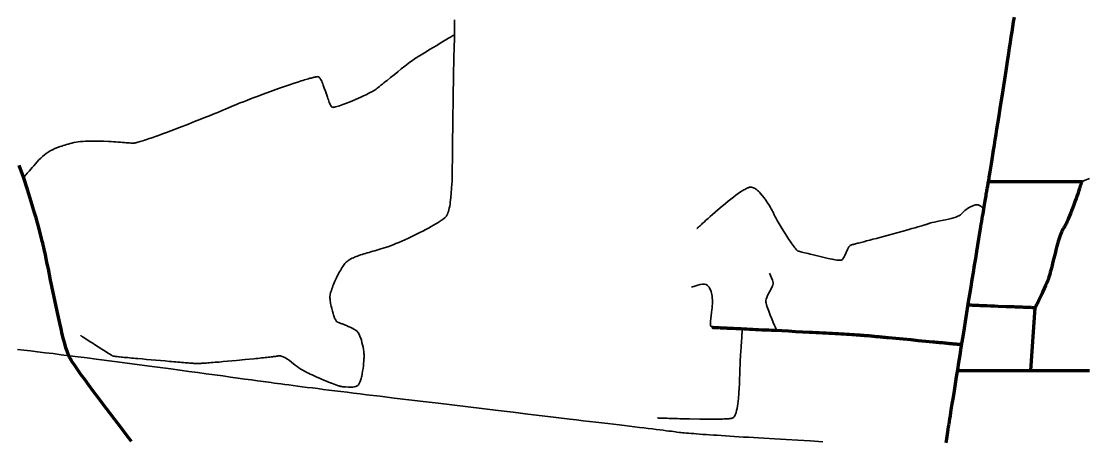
# Model space of a CAD drawing. Header units: inches. Extents: x 23 to 178, y 8 to 179.
# Drawn here: x 128.08 to 177.51, y 79.77 to 99.23 of the extents above; entities that cross this region are included whole.
import ezdxf

# ---------------------------------------------------------------- set-up
doc = ezdxf.new("R2010")
doc.units = ezdxf.units.IN
doc.header["$MEASUREMENT"] = 0
for name, color, linetype in [('Routes 2', 7, 'Continuous'), ('Routes 3', 7, 'Continuous'), ('Routes 4', 7, 'Continuous')]:
    doc.layers.add(name, color=color, linetype=linetype)

msp = doc.modelspace()

# ---------------------------------------------------------------- linework, layer by layer
at = {"layer": 'Routes 2', "color": 7, "lineweight": 106, "true_color": 0xffffff}
for points in [[(174.012, 99.419), (173.979, 99.203), (173.944, 98.979), (173.908, 98.746), (173.871, 98.505), (173.833, 98.257), (173.794, 98.003), (173.754, 97.743), (173.713, 97.479), (173.63, 96.94), (173.459, 95.842), (173.373, 95.295), (173.289, 94.758), (173.248, 94.496), (173.207, 94.238), (173.168, 93.986), (173.129, 93.74), (173.091, 93.501), (173.054, 93.271), (173.019, 93.049), (172.985, 92.837), (172.952, 92.635), (172.921, 92.445), (172.892, 92.266), (172.865, 92.1), (172.852, 92.022), (172.84, 91.948), (172.828, 91.877), (172.817, 91.81), (172.806, 91.747), (172.796, 91.687), (172.786, 91.632), (172.777, 91.58), (172.769, 91.533), (172.761, 91.49), (172.753, 91.448), (172.745, 91.401), (172.736, 91.347), (172.725, 91.289), (172.714, 91.225), (172.703, 91.156), (172.69, 91.082), (172.677, 91.003), (172.662, 90.919), (172.647, 90.83), (172.632, 90.737), (172.615, 90.64), (172.598, 90.538), (172.581, 90.431), (172.562, 90.321), (172.543, 90.207), (172.524, 90.089), (172.504, 89.967), (172.483, 89.841), (172.462, 89.712), (172.418, 89.445), (172.372, 89.164), (172.324, 88.873), (172.275, 88.57), (172.224, 88.259), (172.172, 87.938), (172.119, 87.61), (172.064, 87.276), (172.009, 86.936), (171.953, 86.591), (171.897, 86.243), (171.783, 85.539), (171.669, 84.832), (171.557, 84.13), (171.501, 83.784), (171.446, 83.441), (171.392, 83.104), (171.339, 82.773), (171.287, 82.449), (171.237, 82.133), (171.188, 81.826), (171.141, 81.529), (171.095, 81.243), (171.052, 80.969), (171.031, 80.837), (171.01, 80.708), (170.99, 80.583), (170.971, 80.462), (170.953, 80.344), (170.935, 80.23), (170.917, 80.12), (170.901, 80.014), (170.885, 79.912), (170.869, 79.814), (170.855, 79.721)], [(133.178, 79.774), (132.961, 80.057), (132.738, 80.349), (131.828, 81.543), (131.609, 81.835), (131.397, 82.118), (131.196, 82.389), (131.008, 82.647), (130.835, 82.887), (130.68, 83.107), (130.545, 83.303), (130.432, 83.475), (130.384, 83.549), (130.343, 83.617), (130.309, 83.676), (130.282, 83.728), (130.238, 83.83), (130.19, 83.963), (130.139, 84.124), (130.086, 84.312), (130.03, 84.523), (129.972, 84.754), (129.912, 85.001), (129.851, 85.263), (129.728, 85.817), (129.488, 86.965), (129.431, 87.244), (129.376, 87.512), (129.325, 87.768), (129.276, 88.009), (129.231, 88.232), (129.189, 88.433), (129.152, 88.61), (129.12, 88.761), (129.093, 88.88), (129.071, 88.967), (129.047, 89.056), (129.016, 89.174), (128.977, 89.32), (128.931, 89.491), (128.879, 89.684), (128.82, 89.897), (128.755, 90.128), (128.685, 90.373), (128.61, 90.63), (128.53, 90.897), (128.358, 91.45), (128.174, 92.01), (127.979, 92.559)]]:
    msp.add_lwpolyline(points, dxfattribs=at)
at = {"layer": 'Routes 3', "color": 7, "lineweight": 70, "true_color": 0xffffff}
for points in [[(172.816, 91.809), (172.818, 91.809), (172.821, 91.809), (172.827, 91.809), (172.836, 91.809), (172.846, 91.809), (172.859, 91.809), (172.874, 91.809), (172.891, 91.809), (172.911, 91.809), (172.932, 91.809), (172.981, 91.809), (173.037, 91.809), (173.1, 91.809), (173.17, 91.809), (173.247, 91.809), (173.33, 91.809), (173.418, 91.809), (173.512, 91.809), (173.61, 91.809), (173.713, 91.809), (173.82, 91.809), (173.931, 91.809), (174.045, 91.809), (174.162, 91.809), (174.281, 91.809), (174.527, 91.809), (174.777, 91.809), (175.283, 91.809), (175.532, 91.809), (175.654, 91.809), (175.774, 91.809), (175.892, 91.809), (176.007, 91.809), (176.118, 91.809), (176.226, 91.809), (176.33, 91.809), (176.429, 91.809), (176.524, 91.809), (176.613, 91.809), (176.697, 91.809), (176.775, 91.809), (176.846, 91.809), (176.911, 91.809), (176.969, 91.809), (177.019, 91.809), (177.041, 91.809), (177.061, 91.809), (177.079, 91.809), (177.095, 91.809), (177.109, 91.809), (177.12, 91.809), (177.13, 91.809), (177.137, 91.809), (177.141, 91.809), (177.143, 91.809), (177.143, 91.808), (177.142, 91.803), (177.139, 91.794), (177.135, 91.781), (177.129, 91.765), (177.123, 91.745), (177.116, 91.723), (177.107, 91.697), (177.098, 91.668), (177.088, 91.636), (177.076, 91.602), (177.064, 91.565), (177.051, 91.526), (177.037, 91.484), (177.023, 91.44), (176.991, 91.347), (176.957, 91.247), (176.921, 91.142), (176.883, 91.032), (176.843, 90.918), (176.759, 90.686), (176.671, 90.453), (176.627, 90.34), (176.583, 90.23), (176.54, 90.124), (176.497, 90.024), (176.455, 89.931), (176.434, 89.887), (176.414, 89.846), (176.395, 89.806), (176.375, 89.769), (176.357, 89.735), (176.338, 89.703), (176.321, 89.674), (176.304, 89.648), (176.271, 89.599), (176.254, 89.571), (176.238, 89.54), (176.222, 89.508), (176.206, 89.473), (176.175, 89.399), (176.144, 89.317), (176.113, 89.228), (176.083, 89.134), (176.053, 89.035), (176.024, 88.932), (175.994, 88.824), (175.966, 88.715), (175.909, 88.489), (175.853, 88.26), (175.798, 88.034), (175.771, 87.923), (175.744, 87.816), (175.717, 87.712), (175.691, 87.612), (175.664, 87.516), (175.637, 87.427), (175.611, 87.344), (175.584, 87.267), (175.558, 87.199), (175.531, 87.132), (175.473, 86.996), (175.413, 86.86), (175.352, 86.726), (175.291, 86.596), (175.232, 86.472), (175.204, 86.413), (175.176, 86.357), (175.149, 86.303), (175.124, 86.252), (175.1, 86.205), (175.078, 86.161), (175.058, 86.121), (175.039, 86.085), (175.023, 86.053), (175.009, 86.026), (174.998, 86.004), (174.989, 85.987), (174.983, 85.976), (174.98, 85.971), (174.98, 85.97), (174.975, 85.97), (174.963, 85.971), (174.945, 85.971), (174.921, 85.972), (174.89, 85.973), (174.854, 85.975), (174.813, 85.976), (174.766, 85.978), (174.715, 85.98), (174.659, 85.982), (174.599, 85.985), (174.535, 85.987), (174.467, 85.99), (174.395, 85.993), (174.321, 85.996), (174.244, 85.999), (174.164, 86.002), (174.081, 86.005), (173.997, 86.008), (173.823, 86.015), (173.644, 86.022), (173.281, 86.036), (173.101, 86.043), (172.924, 86.05), (172.755, 86.056), (172.673, 86.059), (172.593, 86.062), (172.516, 86.065), (172.442, 86.068), (172.372, 86.071), (172.304, 86.074), (172.241, 86.076), (172.182, 86.078), (172.127, 86.081), (172.076, 86.083), (172.031, 86.084), (171.99, 86.086), (171.955, 86.087), (171.926, 86.088), (171.903, 86.089), (171.886, 86.09), (171.876, 86.09), (171.872, 86.09)], [(174.98, 85.97), (174.773, 83.068)], [(160.041, 85.067), (160.042, 85.067), (160.045, 85.067), (160.051, 85.066), (160.059, 85.066), (160.068, 85.066), (160.08, 85.065), (160.094, 85.064), (160.11, 85.064), (160.128, 85.063), (160.148, 85.062), (160.17, 85.061), (160.194, 85.06), (160.22, 85.059), (160.247, 85.057), (160.277, 85.056), (160.308, 85.055), (160.34, 85.053), (160.375, 85.051), (160.411, 85.05), (160.449, 85.048), (160.489, 85.046), (160.53, 85.044), (160.572, 85.042), (160.617, 85.04), (160.662, 85.038), (160.709, 85.036), (160.758, 85.033), (160.808, 85.031), (160.912, 85.026), (161.021, 85.021), (161.135, 85.016), (161.254, 85.01), (161.377, 85.004), (161.504, 84.998), (161.635, 84.992), (161.77, 84.985), (161.909, 84.979), (162.05, 84.972), (162.195, 84.965), (162.342, 84.957), (162.491, 84.95), (162.643, 84.943), (162.796, 84.935), (162.951, 84.927), (163.265, 84.912), (163.583, 84.896), (163.902, 84.879), (164.22, 84.863), (164.536, 84.846), (164.692, 84.838), (164.847, 84.83), (165, 84.822), (165.152, 84.813), (165.301, 84.805), (165.447, 84.797), (165.591, 84.789), (165.732, 84.781), (165.87, 84.773), (166.004, 84.765), (166.135, 84.758), (166.261, 84.75), (166.384, 84.743), (166.502, 84.735), (166.615, 84.728), (166.723, 84.721), (166.826, 84.714), (166.876, 84.711), (166.924, 84.708), (166.97, 84.704), (167.015, 84.701), (167.059, 84.698), (167.101, 84.695), (167.142, 84.692), (167.18, 84.689), (167.218, 84.686), (167.253, 84.683), (167.287, 84.68), (167.32, 84.677), (167.35, 84.674), (167.379, 84.672), (167.436, 84.666), (167.495, 84.661), (167.557, 84.655), (167.621, 84.649), (167.688, 84.642), (167.756, 84.636), (167.827, 84.629), (167.9, 84.622), (167.974, 84.615), (168.05, 84.608), (168.128, 84.601), (168.207, 84.593), (168.369, 84.578), (168.535, 84.562), (168.705, 84.546), (168.878, 84.529), (169.229, 84.496), (169.58, 84.463), (169.753, 84.446), (169.924, 84.43), (170.091, 84.414), (170.254, 84.399), (170.333, 84.391), (170.411, 84.384), (170.488, 84.376), (170.563, 84.369), (170.636, 84.362), (170.707, 84.356), (170.777, 84.349), (170.844, 84.343), (170.909, 84.336), (170.972, 84.331), (171.032, 84.325), (171.09, 84.319), (171.145, 84.314), (171.197, 84.309), (171.247, 84.304), (171.293, 84.3), (171.337, 84.296), (171.377, 84.292), (171.414, 84.289), (171.448, 84.285), (171.478, 84.283), (171.504, 84.28), (171.527, 84.278), (171.545, 84.276), (171.56, 84.275), (171.571, 84.274), (171.577, 84.273), (171.58, 84.273)], [(171.386, 83.068), (171.403, 83.068), (171.422, 83.068), (171.442, 83.068), (171.463, 83.068), (171.487, 83.068), (171.512, 83.067), (171.567, 83.067), (171.628, 83.067), (171.694, 83.067), (171.766, 83.067), (171.844, 83.067), (171.927, 83.067), (172.014, 83.066), (172.106, 83.066), (172.203, 83.066), (172.304, 83.066), (172.409, 83.066), (172.517, 83.066), (172.629, 83.066), (172.744, 83.066), (172.862, 83.066), (172.983, 83.066), (173.107, 83.066), (173.233, 83.066), (173.361, 83.066), (173.49, 83.066), (173.622, 83.066), (173.888, 83.066), (174.159, 83.066), (174.702, 83.066), (174.972, 83.066), (175.238, 83.066), (175.369, 83.067), (175.499, 83.067), (175.626, 83.067), (175.751, 83.067), (175.874, 83.067), (175.995, 83.067), (176.112, 83.067), (176.227, 83.067), (176.338, 83.067), (176.445, 83.067), (176.549, 83.067), (176.649, 83.067), (176.744, 83.067), (176.836, 83.068), (176.922, 83.068), (177.003, 83.068), (177.08, 83.068), (177.151, 83.068), (177.216, 83.068), (177.275, 83.068), (177.328, 83.068), (177.353, 83.068), (177.375, 83.068), (177.396, 83.068), (177.416, 83.068), (177.433, 83.068), (177.449, 83.068), (177.463, 83.068), (177.476, 83.068), (177.486, 83.068), (177.495, 83.068), (177.502, 83.068), (177.507, 83.068), (177.51, 83.068), (177.511, 83.068)]]:
    msp.add_lwpolyline(points, dxfattribs=at)
at = {"layer": 'Routes 4', "color": 7, "lineweight": 35, "true_color": 0xffffff}
for points in [[(148.124, 99.295), (148.126, 99.063), (148.126, 98.836), (148.125, 98.727), (148.124, 98.621), (148.122, 98.518), (148.12, 98.419), (148.117, 98.326), (148.113, 98.237), (148.112, 98.214), (148.11, 98.189), (148.108, 98.133), (148.106, 98.069), (148.103, 97.997), (148.101, 97.918), (148.099, 97.831), (148.096, 97.738), (148.094, 97.638), (148.091, 97.532), (148.089, 97.421), (148.086, 97.304), (148.084, 97.183), (148.081, 97.056), (148.079, 96.926), (148.076, 96.791), (148.074, 96.653), (148.072, 96.512), (148.069, 96.368), (148.064, 96.074), (148.059, 95.772), (148.055, 95.466), (148.046, 94.855), (148.042, 94.555), (148.04, 94.407), (148.038, 94.262), (148.036, 94.119), (148.035, 93.98), (148.033, 93.843), (148.031, 93.711), (148.03, 93.582), (148.028, 93.458), (148.027, 93.339), (148.026, 93.224), (148.024, 93.116), (148.023, 93.013), (148.022, 92.916), (148.021, 92.826), (148.021, 92.742), (148.02, 92.666), (148.019, 92.598), (148.019, 92.538), (148.019, 92.486), (148.018, 92.463), (148.018, 92.443), (148.018, 92.425), (148.018, 92.409), (148.018, 92.38), (148.018, 92.317), (148.017, 92.247), (148.016, 92.17), (148.014, 92.086), (148.012, 91.997), (148.009, 91.903), (148.005, 91.805), (148, 91.704), (147.988, 91.494), (147.973, 91.281), (147.952, 91.07), (147.941, 90.967), (147.927, 90.866), (147.913, 90.769), (147.897, 90.677), (147.88, 90.589), (147.861, 90.507), (147.841, 90.431), (147.818, 90.363), (147.795, 90.302), (147.782, 90.275), (147.769, 90.251), (147.756, 90.228), (147.742, 90.208), (147.727, 90.19), (147.709, 90.171), (147.687, 90.151), (147.662, 90.129), (147.635, 90.106), (147.604, 90.082), (147.57, 90.057), (147.533, 90.031), (147.494, 90.004), (147.452, 89.976), (147.408, 89.948), (147.361, 89.918), (147.312, 89.888), (147.261, 89.857), (147.153, 89.793), (147.037, 89.728), (146.915, 89.66), (146.788, 89.592), (146.656, 89.523), (146.52, 89.453), (146.241, 89.315), (145.958, 89.182), (145.817, 89.117), (145.677, 89.056), (145.54, 88.997), (145.406, 88.941), (145.277, 88.889), (145.152, 88.841), (145.034, 88.798), (144.977, 88.779), (144.922, 88.76), (144.869, 88.743), (144.818, 88.727), (144.718, 88.697), (144.62, 88.668), (144.525, 88.64), (144.431, 88.613), (144.339, 88.587), (144.25, 88.561), (144.164, 88.536), (144.079, 88.511), (143.997, 88.487), (143.918, 88.462), (143.841, 88.438), (143.768, 88.414), (143.696, 88.39), (143.628, 88.365), (143.562, 88.341), (143.5, 88.315), (143.44, 88.29), (143.383, 88.263), (143.33, 88.236), (143.28, 88.208), (143.232, 88.179), (143.189, 88.149), (143.148, 88.118), (143.111, 88.085), (143.078, 88.051), (143.047, 88.015), (143.015, 87.974), (142.981, 87.927), (142.946, 87.876), (142.911, 87.82), (142.875, 87.761), (142.838, 87.698), (142.801, 87.633), (142.727, 87.494), (142.655, 87.35), (142.586, 87.202), (142.523, 87.055), (142.494, 86.983), (142.468, 86.913), (142.443, 86.844), (142.421, 86.778), (142.402, 86.715), (142.386, 86.655), (142.373, 86.599), (142.363, 86.547), (142.357, 86.499), (142.355, 86.457), (142.356, 86.415), (142.359, 86.37), (142.364, 86.322), (142.37, 86.271), (142.378, 86.218), (142.388, 86.163), (142.411, 86.048), (142.438, 85.932), (142.469, 85.816), (142.502, 85.704), (142.519, 85.651), (142.537, 85.6), (142.555, 85.551), (142.572, 85.506), (142.59, 85.465), (142.607, 85.427), (142.624, 85.394), (142.64, 85.366), (142.656, 85.342), (142.671, 85.325), (142.686, 85.313), (142.699, 85.307), (142.717, 85.302), (142.738, 85.294), (142.764, 85.285), (142.794, 85.274), (142.826, 85.263), (142.862, 85.25), (142.9, 85.235), (142.94, 85.22), (143.025, 85.187), (143.115, 85.15), (143.207, 85.111), (143.297, 85.07), (143.383, 85.027), (143.463, 84.985), (143.499, 84.963), (143.532, 84.942), (143.562, 84.921), (143.589, 84.901), (143.612, 84.881), (143.631, 84.859), (143.651, 84.834), (143.67, 84.805), (143.689, 84.772), (143.708, 84.736), (143.726, 84.696), (143.744, 84.654), (143.761, 84.61), (143.778, 84.564), (143.81, 84.465), (143.839, 84.362), (143.865, 84.256), (143.887, 84.15), (143.906, 84.046), (143.92, 83.947), (143.926, 83.9), (143.93, 83.854), (143.933, 83.811), (143.935, 83.771), (143.935, 83.694), (143.933, 83.651), (143.931, 83.604), (143.928, 83.555), (143.924, 83.504), (143.914, 83.394), (143.902, 83.278), (143.886, 83.158), (143.868, 83.038), (143.848, 82.92), (143.825, 82.808), (143.813, 82.754), (143.8, 82.702), (143.787, 82.653), (143.774, 82.607), (143.76, 82.565), (143.746, 82.526), (143.731, 82.491), (143.716, 82.46), (143.7, 82.434), (143.682, 82.411), (143.662, 82.39), (143.641, 82.372), (143.617, 82.356), (143.592, 82.343), (143.566, 82.331), (143.538, 82.322), (143.478, 82.308), (143.415, 82.301), (143.349, 82.298), (143.282, 82.299), (143.214, 82.303), (143.08, 82.312), (143.017, 82.316), (142.957, 82.317), (142.942, 82.318), (142.924, 82.32), (142.903, 82.323), (142.881, 82.328), (142.856, 82.334), (142.829, 82.341), (142.8, 82.349), (142.769, 82.358), (142.703, 82.379), (142.63, 82.404), (142.551, 82.432), (142.467, 82.463), (142.38, 82.497), (142.289, 82.534), (142.196, 82.572), (142.1, 82.612), (141.908, 82.695), (141.717, 82.78), (141.624, 82.822), (141.534, 82.864), (141.447, 82.905), (141.365, 82.944), (141.288, 82.982), (141.216, 83.019), (141.152, 83.052), (141.094, 83.083), (141.068, 83.098), (141.045, 83.111), (141.003, 83.136), (140.963, 83.163), (140.922, 83.191), (140.837, 83.253), (140.751, 83.319), (140.575, 83.457), (140.487, 83.524), (140.399, 83.586), (140.312, 83.641), (140.269, 83.665), (140.227, 83.687), (140.185, 83.706), (140.145, 83.722), (140.105, 83.734), (140.065, 83.742), (140.027, 83.747), (139.99, 83.747), (139.954, 83.742), (139.935, 83.738), (139.91, 83.733), (139.879, 83.728), (139.841, 83.723), (139.798, 83.717), (139.75, 83.71), (139.696, 83.704), (139.637, 83.696), (139.573, 83.689), (139.505, 83.681), (139.433, 83.673), (139.357, 83.665), (139.277, 83.656), (139.193, 83.647), (139.107, 83.638), (139.018, 83.629), (138.926, 83.619), (138.831, 83.61), (138.637, 83.591), (138.436, 83.571), (138.025, 83.533), (137.819, 83.514), (137.615, 83.495), (137.416, 83.478), (137.223, 83.461), (137.13, 83.454), (137.039, 83.446), (136.951, 83.439), (136.866, 83.432), (136.785, 83.426), (136.707, 83.42), (136.632, 83.414), (136.562, 83.409), (136.496, 83.405), (136.434, 83.401), (136.378, 83.397), (136.327, 83.394), (136.281, 83.392), (136.24, 83.39), (136.206, 83.389), (136.178, 83.389), (136.156, 83.389), (136.14, 83.39), (136.119, 83.392), (136.091, 83.394), (136.056, 83.397), (136.015, 83.4), (135.968, 83.404), (135.915, 83.409), (135.856, 83.413), (135.792, 83.419), (135.723, 83.424), (135.65, 83.43), (135.572, 83.437), (135.49, 83.444), (135.405, 83.451), (135.316, 83.458), (135.223, 83.466), (135.128, 83.474), (135.03, 83.482), (134.93, 83.49), (134.725, 83.508), (134.514, 83.526), (134.085, 83.563), (133.871, 83.582), (133.662, 83.6), (133.459, 83.619), (133.361, 83.627), (133.265, 83.636), (133.172, 83.645), (133.082, 83.653), (132.996, 83.662), (132.913, 83.67), (132.834, 83.677), (132.759, 83.685), (132.689, 83.692), (132.624, 83.699), (132.564, 83.705), (132.51, 83.711), (132.461, 83.717), (132.419, 83.722), (132.382, 83.727), (132.353, 83.731), (132.33, 83.735), (132.315, 83.738), (132.299, 83.745), (132.289, 83.751), (132.276, 83.758), (132.26, 83.768), (132.242, 83.779), (132.221, 83.791), (132.199, 83.805), (132.174, 83.821), (132.147, 83.837), (132.088, 83.875), (132.022, 83.916), (131.951, 83.961), (131.876, 84.009), (131.796, 84.06), (131.631, 84.166), (131.462, 84.274), (131.379, 84.328), (131.298, 84.38), (131.221, 84.43), (131.147, 84.477), (131.079, 84.522), (131.016, 84.562), (130.988, 84.581), (130.961, 84.598), (130.936, 84.614), (130.913, 84.629), (130.893, 84.642), (130.875, 84.654), (130.859, 84.664), (130.846, 84.672), (130.835, 84.679), (130.828, 84.684), (130.823, 84.687), (130.821, 84.688)], [(148.126, 98.614), (148.122, 98.611), (148.108, 98.603), (148.087, 98.59), (148.058, 98.573), (148.022, 98.552), (147.979, 98.526), (147.93, 98.497), (147.876, 98.465), (147.816, 98.429), (147.752, 98.391), (147.683, 98.35), (147.611, 98.307), (147.536, 98.262), (147.458, 98.215), (147.297, 98.118), (146.965, 97.918), (146.803, 97.819), (146.724, 97.771), (146.648, 97.725), (146.575, 97.68), (146.506, 97.636), (146.44, 97.596), (146.379, 97.557), (146.321, 97.521), (146.26, 97.48), (146.195, 97.435), (146.126, 97.385), (146.054, 97.333), (145.979, 97.277), (145.902, 97.218), (145.822, 97.156), (145.659, 97.028), (145.493, 96.895), (145.325, 96.76), (145.161, 96.627), (145.002, 96.498), (144.926, 96.437), (144.853, 96.377), (144.782, 96.321), (144.715, 96.268), (144.652, 96.218), (144.593, 96.172), (144.539, 96.13), (144.489, 96.093), (144.445, 96.062), (144.407, 96.035), (144.374, 96.015), (144.339, 95.995), (144.296, 95.972), (144.246, 95.945), (144.188, 95.916), (144.125, 95.884), (144.056, 95.85), (143.983, 95.815), (143.905, 95.778), (143.823, 95.74), (143.652, 95.662), (143.297, 95.508), (143.122, 95.437), (143.038, 95.404), (142.957, 95.373), (142.879, 95.345), (142.806, 95.32), (142.737, 95.298), (142.674, 95.28), (142.618, 95.265), (142.568, 95.255), (142.525, 95.249), (142.491, 95.248), (142.465, 95.252), (142.446, 95.263), (142.428, 95.282), (142.409, 95.308), (142.389, 95.342), (142.369, 95.382), (142.348, 95.428), (142.327, 95.479), (142.305, 95.535), (142.283, 95.595), (142.261, 95.658), (142.238, 95.724), (142.192, 95.862), (142.145, 96.003), (142.096, 96.142), (142.048, 96.275), (142.023, 96.338), (141.999, 96.397), (141.974, 96.452), (141.95, 96.502), (141.925, 96.546), (141.901, 96.585), (141.876, 96.617), (141.852, 96.642), (141.828, 96.659), (141.804, 96.667), (141.787, 96.668), (141.765, 96.667), (141.738, 96.664), (141.707, 96.659), (141.671, 96.652), (141.631, 96.643), (141.586, 96.633), (141.538, 96.62), (141.486, 96.606), (141.43, 96.591), (141.37, 96.574), (141.307, 96.555), (141.241, 96.535), (141.172, 96.514), (141.1, 96.492), (141.025, 96.468), (140.869, 96.417), (140.703, 96.363), (140.53, 96.304), (140.351, 96.243), (140.167, 96.179), (139.979, 96.113), (139.599, 95.977), (139.22, 95.839), (139.035, 95.77), (138.855, 95.703), (138.68, 95.636), (138.512, 95.572), (138.353, 95.51), (138.203, 95.452), (138.132, 95.424), (138.065, 95.396), (138, 95.37), (137.939, 95.345), (137.881, 95.321), (137.826, 95.298), (137.776, 95.277), (137.729, 95.256), (137.685, 95.237), (137.638, 95.216), (137.586, 95.194), (137.53, 95.17), (137.47, 95.145), (137.406, 95.118), (137.339, 95.09), (137.268, 95.06), (137.194, 95.03), (137.117, 94.998), (137.037, 94.965), (136.954, 94.931), (136.781, 94.861), (136.599, 94.788), (136.409, 94.713), (136.214, 94.635), (136.014, 94.556), (135.81, 94.477), (135.4, 94.319), (135.196, 94.241), (134.994, 94.165), (134.796, 94.091), (134.603, 94.02), (134.418, 93.952), (134.24, 93.888), (134.154, 93.858), (134.071, 93.829), (133.991, 93.801), (133.914, 93.775), (133.84, 93.75), (133.769, 93.727), (133.702, 93.705), (133.638, 93.685), (133.578, 93.667), (133.522, 93.65), (133.47, 93.635), (133.422, 93.622), (133.379, 93.612), (133.341, 93.603), (133.307, 93.596), (133.279, 93.592), (133.255, 93.59), (133.236, 93.59), (133.19, 93.591), (133.136, 93.594), (133.074, 93.598), (133.004, 93.603), (132.926, 93.609), (132.842, 93.616), (132.753, 93.623), (132.657, 93.631), (132.557, 93.639), (132.452, 93.647), (132.343, 93.655), (132.231, 93.662), (132.116, 93.669), (131.879, 93.681), (131.638, 93.688), (131.396, 93.69), (131.158, 93.685), (131.042, 93.68), (130.929, 93.672), (130.818, 93.662), (130.711, 93.649), (130.608, 93.633), (130.51, 93.614), (130.418, 93.593), (130.33, 93.569), (130.246, 93.546), (130.165, 93.523), (130.087, 93.5), (130.013, 93.477), (129.942, 93.454), (129.874, 93.431), (129.745, 93.385), (129.627, 93.337), (129.517, 93.286), (129.415, 93.233), (129.319, 93.177), (129.228, 93.116), (129.141, 93.05), (129.056, 92.978), (128.974, 92.9), (128.892, 92.815), (128.809, 92.722), (128.729, 92.631), (128.653, 92.544), (128.582, 92.463), (128.515, 92.387), (128.454, 92.317), (128.399, 92.253), (128.349, 92.196), (128.305, 92.146), (128.267, 92.102), (128.235, 92.066), (128.21, 92.038), (128.192, 92.017), (128.181, 92.004), (128.178, 92.001), (128.177, 92)], [(177.511, 91.953), (177.144, 91.809)], [(159.34, 89.639), (159.342, 89.641), (159.347, 89.646), (159.357, 89.655), (159.37, 89.667), (159.386, 89.682), (159.406, 89.7), (159.428, 89.721), (159.454, 89.745), (159.483, 89.771), (159.515, 89.8), (159.549, 89.832), (159.586, 89.865), (159.625, 89.901), (159.666, 89.938), (159.756, 90.019), (159.853, 90.105), (159.956, 90.197), (160.066, 90.293), (160.18, 90.393), (160.418, 90.597), (160.663, 90.801), (160.786, 90.9), (160.907, 90.997), (161.026, 91.089), (161.141, 91.176), (161.253, 91.257), (161.359, 91.33), (161.458, 91.395), (161.506, 91.424), (161.551, 91.451), (161.594, 91.475), (161.635, 91.496), (161.674, 91.515), (161.71, 91.53), (161.743, 91.542), (161.774, 91.551), (161.802, 91.557), (161.827, 91.559), (161.87, 91.554), (161.913, 91.541), (161.957, 91.523), (162.001, 91.5), (162.046, 91.472), (162.091, 91.439), (162.136, 91.402), (162.181, 91.361), (162.227, 91.317), (162.272, 91.27), (162.361, 91.168), (162.447, 91.059), (162.53, 90.946), (162.607, 90.831), (162.679, 90.718), (162.743, 90.61), (162.772, 90.558), (162.799, 90.509), (162.823, 90.463), (162.845, 90.42), (162.863, 90.38), (162.88, 90.344), (162.893, 90.313), (162.908, 90.278), (162.929, 90.236), (162.954, 90.186), (162.984, 90.131), (163.017, 90.069), (163.055, 90.003), (163.096, 89.932), (163.139, 89.858), (163.185, 89.78), (163.283, 89.618), (163.492, 89.287), (163.597, 89.128), (163.648, 89.053), (163.697, 88.98), (163.745, 88.912), (163.79, 88.849), (163.833, 88.791), (163.873, 88.74), (163.91, 88.695), (163.943, 88.658), (163.972, 88.628), (163.996, 88.608), (164.015, 88.596), (164.033, 88.592), (164.06, 88.586), (164.098, 88.576), (164.144, 88.565), (164.2, 88.551), (164.262, 88.535), (164.332, 88.517), (164.408, 88.498), (164.489, 88.477), (164.574, 88.456), (164.663, 88.433), (164.85, 88.387), (165.042, 88.341), (165.233, 88.296), (165.418, 88.255), (165.505, 88.237), (165.589, 88.22), (165.667, 88.205), (165.74, 88.192), (165.806, 88.182), (165.866, 88.174), (165.917, 88.168), (165.959, 88.167), (165.992, 88.168), (166.014, 88.173), (166.033, 88.182), (166.051, 88.194), (166.069, 88.211), (166.086, 88.23), (166.119, 88.277), (166.15, 88.334), (166.181, 88.397), (166.241, 88.535), (166.304, 88.673), (166.338, 88.735), (166.373, 88.79), (166.412, 88.836), (166.432, 88.854), (166.453, 88.869), (166.476, 88.881), (166.499, 88.888), (166.511, 88.891), (166.528, 88.895), (166.55, 88.9), (166.577, 88.906), (166.608, 88.914), (166.643, 88.922), (166.682, 88.932), (166.725, 88.943), (166.772, 88.955), (166.822, 88.968), (166.876, 88.982), (166.933, 88.997), (166.993, 89.012), (167.056, 89.029), (167.189, 89.064), (167.333, 89.102), (167.484, 89.142), (167.642, 89.184), (167.805, 89.228), (168.142, 89.318), (168.484, 89.411), (168.821, 89.504), (168.983, 89.548), (169.14, 89.592), (169.29, 89.634), (169.431, 89.674), (169.563, 89.712), (169.625, 89.73), (169.683, 89.747), (169.739, 89.763), (169.792, 89.778), (169.841, 89.793), (169.886, 89.807), (169.928, 89.82), (169.965, 89.831), (169.999, 89.842), (170.028, 89.852), (170.053, 89.86), (170.074, 89.868), (170.119, 89.883), (170.168, 89.897), (170.22, 89.911), (170.332, 89.938), (170.453, 89.965), (170.581, 89.992), (170.845, 90.046), (170.975, 90.074), (171.1, 90.104), (171.217, 90.136), (171.272, 90.153), (171.324, 90.17), (171.373, 90.188), (171.418, 90.207), (171.46, 90.227), (171.496, 90.247), (171.529, 90.268), (171.556, 90.29), (171.577, 90.314), (171.596, 90.337), (171.639, 90.384), (171.686, 90.429), (171.738, 90.473), (171.793, 90.514), (171.85, 90.554), (171.908, 90.59), (171.966, 90.623), (172.024, 90.653), (172.079, 90.679), (172.132, 90.701), (172.181, 90.718), (172.226, 90.731), (172.264, 90.738), (172.296, 90.739), (172.326, 90.736), (172.357, 90.728), (172.418, 90.703), (172.476, 90.669), (172.526, 90.632), (172.548, 90.615), (172.567, 90.599), (172.582, 90.585), (172.593, 90.574), (172.601, 90.568), (172.603, 90.565)], [(162.694, 87.579), (162.698, 87.571), (162.709, 87.549), (162.727, 87.515), (162.747, 87.472), (162.794, 87.364), (162.837, 87.245), (162.852, 87.187), (162.861, 87.132), (162.862, 87.082), (162.849, 87.024), (162.822, 86.956), (162.785, 86.88), (162.694, 86.711), (162.603, 86.536), (162.566, 86.452), (162.539, 86.374), (162.525, 86.302), (162.525, 86.269), (162.53, 86.228), (162.541, 86.177), (162.558, 86.116), (162.579, 86.048), (162.604, 85.973), (162.663, 85.809), (162.731, 85.635), (162.801, 85.459), (162.871, 85.293), (162.933, 85.147), (162.961, 85.084), (162.984, 85.029), (163.004, 84.985), (163.018, 84.952), (163.028, 84.931), (163.031, 84.923)], [(159.081, 86.922), (159.239, 86.975), (159.376, 87.02), (159.494, 87.053), (159.596, 87.07), (159.686, 87.07), (159.764, 87.047), (159.835, 86.999), (159.9, 86.922), (159.999, 86.725), (160.048, 86.501), (160.059, 86.25), (160.041, 85.97), (160.03, 85.873), (160.015, 85.751), (159.984, 85.48), (159.972, 85.35), (159.967, 85.24), (159.97, 85.158), (159.985, 85.116), (160.049, 85.088), (160.136, 85.073), (160.213, 85.068), (160.246, 85.067)], [(157.52, 80.871), (157.525, 80.871), (157.54, 80.87), (157.565, 80.869), (157.599, 80.868), (157.642, 80.866), (157.693, 80.864), (157.751, 80.862), (157.817, 80.86), (157.889, 80.857), (157.968, 80.855), (158.053, 80.852), (158.143, 80.849), (158.238, 80.846), (158.337, 80.843), (158.44, 80.839), (158.547, 80.836), (158.769, 80.831), (158.998, 80.825), (159.468, 80.816), (159.699, 80.814), (159.924, 80.813), (160.033, 80.813), (160.138, 80.813), (160.24, 80.814), (160.338, 80.816), (160.431, 80.818), (160.519, 80.82), (160.601, 80.823), (160.678, 80.827), (160.748, 80.832), (160.811, 80.837), (160.867, 80.843), (160.915, 80.849), (160.955, 80.857), (160.985, 80.865), (161.007, 80.874), (161.026, 80.887), (161.045, 80.904), (161.062, 80.925), (161.079, 80.949), (161.095, 80.977), (161.11, 81.009), (161.124, 81.043), (161.138, 81.081), (161.151, 81.121), (161.175, 81.21), (161.196, 81.308), (161.215, 81.415), (161.232, 81.528), (161.247, 81.647), (161.259, 81.77), (161.28, 82.022), (161.295, 82.274), (161.301, 82.397), (161.305, 82.516), (161.309, 82.63), (161.313, 82.737), (161.316, 82.835), (161.319, 82.925), (161.321, 83.005), (161.325, 83.09), (161.329, 83.185), (161.334, 83.288), (161.34, 83.398), (161.346, 83.513), (161.36, 83.752), (161.374, 83.996), (161.382, 84.116), (161.389, 84.233), (161.396, 84.345), (161.403, 84.452), (161.409, 84.551), (161.415, 84.641), (161.417, 84.683), (161.42, 84.722), (161.422, 84.758), (161.425, 84.791), (161.426, 84.82), (161.428, 84.847), (161.43, 84.869), (161.431, 84.888), (161.432, 84.903), (161.433, 84.914), (161.433, 84.921), (161.433, 84.923)], [(165.159, 79.772), (164.578, 79.805), (164.015, 79.838), (163.469, 79.87), (162.943, 79.902), (162.438, 79.932), (162.194, 79.946), (161.956, 79.961), (161.723, 79.975), (161.497, 79.989), (161.277, 80.003), (161.063, 80.016), (160.856, 80.029), (160.656, 80.042), (160.463, 80.055), (160.277, 80.067), (160.099, 80.079), (159.927, 80.091), (159.764, 80.102), (159.609, 80.113), (159.461, 80.124), (159.322, 80.134), (159.191, 80.144), (159.069, 80.154), (158.955, 80.163), (158.851, 80.172), (158.755, 80.181), (158.669, 80.189), (158.592, 80.197), (158.525, 80.205), (158.411, 80.219), (158.34, 80.229), (158.254, 80.24), (158.154, 80.252), (158.039, 80.266), (157.912, 80.282), (157.771, 80.3), (157.618, 80.318), (157.453, 80.339), (157.275, 80.36), (157.086, 80.383), (156.886, 80.407), (156.676, 80.433), (156.455, 80.459), (156.224, 80.487), (155.984, 80.516), (155.735, 80.546), (155.477, 80.577), (155.211, 80.609), (154.937, 80.641), (154.655, 80.675), (154.366, 80.71), (154.071, 80.745), (153.769, 80.781), (153.461, 80.818), (152.83, 80.893), (152.179, 80.971), (151.513, 81.05), (150.835, 81.132), (150.147, 81.214), (148.755, 81.381), (147.364, 81.548), (146.676, 81.63), (145.999, 81.712), (145.334, 81.793), (144.685, 81.872), (144.055, 81.948), (143.748, 81.986), (143.447, 82.022), (143.153, 82.059), (142.865, 82.094), (142.585, 82.128), (142.312, 82.162), (142.047, 82.195), (141.79, 82.227), (141.543, 82.258), (141.304, 82.288), (141.075, 82.317), (140.855, 82.345), (140.647, 82.371), (140.448, 82.397), (140.261, 82.421), (140.086, 82.444), (139.922, 82.466), (139.771, 82.486), (139.633, 82.505), (139.507, 82.522), (139.268, 82.556), (139.14, 82.574), (139.006, 82.593), (138.721, 82.632), (138.417, 82.674), (138.093, 82.719), (137.751, 82.766), (137.393, 82.815), (137.021, 82.866), (136.636, 82.918), (136.239, 82.972), (135.832, 83.027), (135.417, 83.083), (134.994, 83.14), (134.134, 83.254), (132.394, 83.483), (131.539, 83.594), (131.121, 83.648), (130.71, 83.7), (130.309, 83.751), (129.919, 83.8), (129.542, 83.847), (129.178, 83.892), (128.831, 83.934), (128.5, 83.973), (128.187, 84.01), (127.895, 84.043)]]:
    msp.add_lwpolyline(points, dxfattribs=at)

doc.saveas('drawing.dxf')
